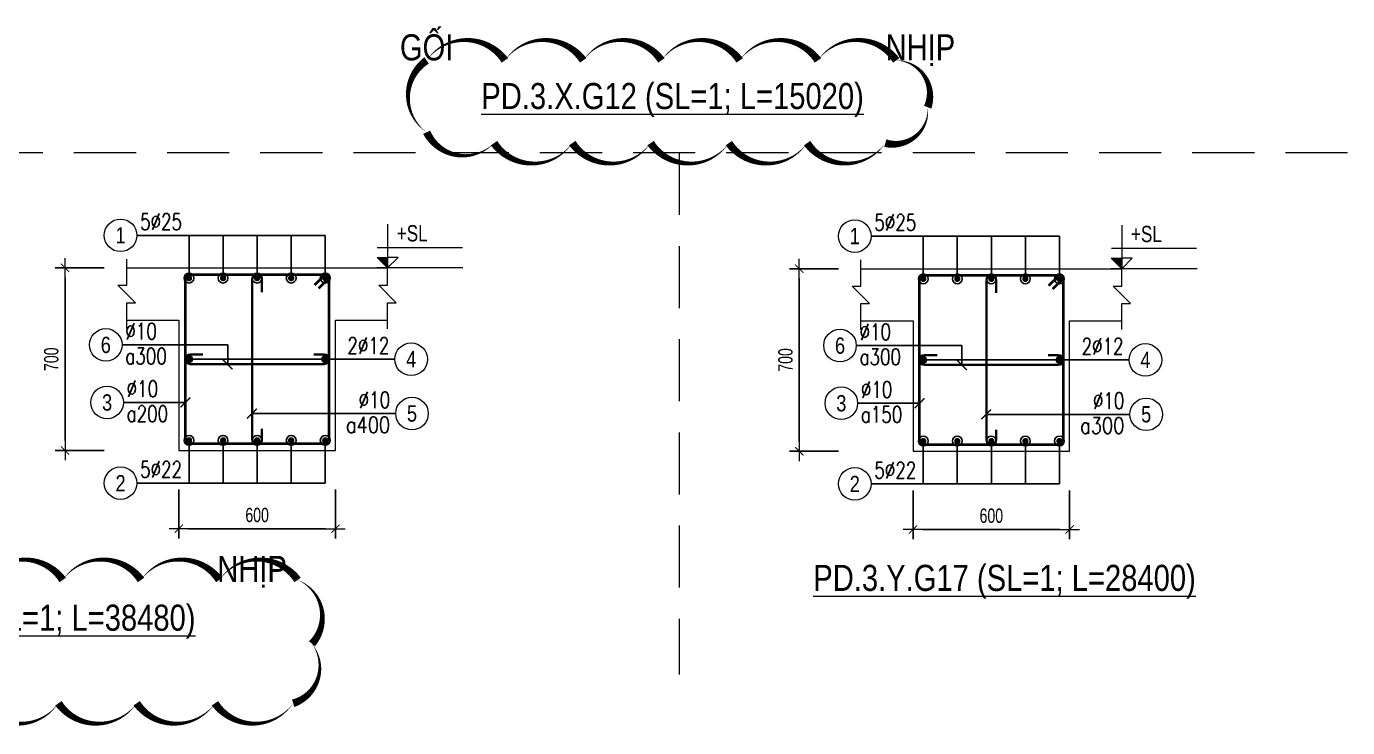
# Model space of a CAD drawing. Header units: millimetres. Extents: x 0 to 264070, y -218202 to 27271.
# Drawn here: x 237981 to 243045, y -201353 to -198664 of the extents above; entities that cross this region are included whole.
import ezdxf
from ezdxf.enums import TextEntityAlignment as Align

# ---------------------------------------------------------------- set-up
doc = ezdxf.new("R2010")
doc.units = ezdxf.units.MM
doc.header["$PDMODE"] = 3
doc.linetypes.add('HIDDEN2', pattern=[4.762499999999999, 3.175, -1.5875])
doc.layers.get('0').update_dxf_attribs({"lineweight": 20})
doc.layers.get('Defpoints').update_dxf_attribs({"color": 151, "lineweight": 9})
doc.layers.add('2020-08-27', color=3, linetype='Continuous', lineweight=20, plot=False)
for name, color, linetype, lineweight in [('NDC_S_ANNO', 7, 'Continuous', 20), ('NDC_S_CONTINUOUS', 3, 'Continuous', 20), ('NDC_S_DIM', 1, 'Continuous', 15), ('NDC_S_HIDDEN', 8, 'HIDDEN2', 13), ('NDC_S_REBAR', 4, 'Continuous', 35), ('NDC_S_STIRRUP', 4, 'Continuous', 40), ('NDC_S_TEXT SYMBOL', 7, 'Continuous', 20), ('NDC_S_THIN LINE', 8, 'Continuous', 9), ('NDC_S_VN TEXT', 7, 'Continuous', 20)]:
    doc.layers.add(name, color=color, linetype=linetype, lineweight=lineweight)
doc.styles.add('ARIAL', font='arial.ttf', dxfattribs={"width": 0.8})
doc.styles.add('NDC_ANNO', font='', dxfattribs={"width": 0.8})
doc.styles.add('NDC_DIM', font='', dxfattribs={"width": 0.75})
doc.styles.add('NDC_EN TXT', font='romans.shx', dxfattribs={"width": 0.8})
doc.styles.get('NDC_ANNO').set_extended_font_data('Dotum')
doc.styles.get('NDC_DIM').set_extended_font_data('Dotum')
doc.dimstyles.new('NDC_dim_25', dxfattribs={"dimscale": 25, "dimtxt": 2.2, "dimasz": 1.5, "dimexe": 1.5, "dimexo": 2.5, "dimgap": 1, "dimtad": 1, "dimdec": 0, "dimzin": 0, "dimdsep": 46, "dimtxsty": 'NDC_DIM', "dimblk": 'DIMMARK', "dimcen": 0.09, "dimdle": 1.2, "dimclrd": 1, "dimclre": 1, "dimclrt": 3, "dimadec": 0, "dimazin": 0, "dimtfac": 1, "dimtdec": 0, "dimtix": 1, "dimtofl": 0, "dimtmove": 0, "dimatfit": 3, "dimfxl": 6, "dimfxlon": 1, "dimtolj": 1, "dimtzin": 0, "dimarcsym": 0})

# ---------------------------------------------------------------- blocks, each defined once
blk = doc.blocks.new('kata_block_TD')
at = {"color": 6, "linetype": 'ByBlock', "lineweight": -2, "style": 'ARIAL', "width": 0.8}
blk.add_attdef('SECTDET2', text='', height=5, dxfattribs=at).set_placement((0, 7.970649532882817), align=Align.CENTER)
at = {"color": 0, "linetype": 'ByBlock', "lineweight": -2, "style": 'ARIAL', "width": 0.8}
blk.add_attdef('SECTDET1', text='', height=5, dxfattribs=at).set_placement((0, 1.470649532882817), align=Align.CENTER)
at = {"color": 3, "lineweight": 25, "style": 'ARIAL', "width": 0.8}
blk.add_attdef('SSCALE', text='', height=2.5, dxfattribs=at).set_placement((0, -3.998868953555331), align=Align.CENTER)
blk = doc.blocks.new('kata_block_CT')
at = {"layer": 'NDC_S_ANNO'}
blk.add_hatch(color=3, dxfattribs=at).paths.add_polyline_path([(0, 1.596954857557648), (-1.612010908633238, 1.596954857557648), (0, 0)])
at = {"layer": 'NDC_S_ANNO', "ltscale": 50}
h = blk.add_hatch(dxfattribs=at)
h.set_pattern_fill('ANSI31', color=256, scale=1.406250541793835, style=0)
h.set_pattern_definition([(45.00000000000001, (0, 5.456968210637569e-12), (-3.157122508925224, 3.157122508925225), [])])
h.paths.add_polyline_path([(0, 1.596954857557648), (0, 0), (1.612010908924276, 1.596954857557648)])
for p, q in [((-1.592704896858777, 3.140833880479477), (11.46947077315417, 3.140833880479477)), ((11.56125648126181, 5.456968210637569e-12), (-1.63869572513795, 5.456968210637569e-12))]:
    blk.add_line(p, q, dxfattribs=at)
for points in [[(0, 6.69495074864426), (0, 0)], [(0, 0), (-1.612010908924276, 1.596954857557648), (0, 1.596954857557648)], [(0, 0), (1.612010908924276, 1.596954857557648), (0, 1.596954857557648)]]:
    blk.add_lwpolyline(points, dxfattribs=at)
at = {"layer": 'NDC_S_ANNO', "color": 8, "ltscale": 50}
blk.add_lwpolyline([(0, 0), (-1.612010908633238, 1.596954857557648), (0, 1.596954857557648)], dxfattribs=at)
at = {"layer": 'NDC_S_TEXT SYMBOL', "color": 3, "style": 'NDC_ANNO', "width": 0.8}
blk.add_attdef('CT', (1.409564409346785, 4.068271311703938), '', height=2.5, dxfattribs=at)
blk = doc.blocks.new('DIMMARK')
at = {"layer": 'NDC_S_DIM', "color": 1}
blk.add_line((-1.5, 0), (1, 0), dxfattribs=at)
at = {"layer": 'NDC_S_DIM', "color": 2, "const_width": 0.1}
blk.add_lwpolyline([(-0.4242640687119285, -0.4242640687119285), (0.4242640687119285, 0.4242640687119285)], dxfattribs=at)
blk = doc.blocks.new('*D659')
at = {"layer": 'Defpoints', "color": 0, "transparency": 16777216}
for p in [(241379.5699531391, -200293.0467164765), (241979.5699531391, -200293.0467164765), (241979.5699531391, -200593.0467164765)]:
    blk.add_point(p, dxfattribs=at)
at = {"layer": 'NDC_S_DIM', "color": 1, "lineweight": -2, "transparency": 16777216}
for p, q in [((241379.5699531391, -200443.0467164765), (241379.5699531391, -200630.5467164765)), ((241979.5699531391, -200443.0467164765), (241979.5699531391, -200630.5467164765)), ((241417.0699531391, -200593.0467164765), (241942.0699531391, -200593.0467164765))]:
    blk.add_line(p, q, dxfattribs=at)
at = {"layer": 'NDC_S_DIM', "color": 1, "lineweight": -2, "transparency": 16777216, "xscale": 37.5, "yscale": 37.5, "zscale": 37.5, "rotation": 180}
blk.add_blockref('DIMMARK', (241379.5699531391, -200593.0467164765), dxfattribs=at)
at = {"layer": 'NDC_S_DIM', "color": 1, "lineweight": -2, "transparency": 16777216, "xscale": 37.5, "yscale": 37.5, "zscale": 37.5}
blk.add_blockref('DIMMARK', (241979.5699531391, -200593.0467164765), dxfattribs=at)
at = {"layer": 'NDC_S_DIM', "color": 3, "transparency": 16777216, "insert": (241679.5699531391, -200540.5467164765), "char_height": 55.00000000000001, "attachment_point": 5, "style": 'NDC_DIM'}
blk.add_mtext('\\A1;600', dxfattribs=at)
blk = doc.blocks.new('*D660')
at = {"layer": 'Defpoints', "color": 0, "transparency": 16777216}
for p in [(241449.2430776835, -199593.0467164765), (240943.2430776835, -200293.0467164765), (241449.2430776835, -200293.0467164765)]:
    blk.add_point(p, dxfattribs=at)
at = {"layer": 'NDC_S_DIM', "color": 1, "lineweight": -2, "transparency": 16777216}
for p, q in [((241093.2430776835, -199593.0467164765), (240905.7430776835, -199593.0467164765)), ((240943.2430776835, -199630.5467164765), (240943.2430776835, -200255.5467164765)), ((241093.2430776835, -200293.0467164765), (240905.7430776835, -200293.0467164765))]:
    blk.add_line(p, q, dxfattribs=at)
at = {"layer": 'NDC_S_DIM', "color": 1, "lineweight": -2, "transparency": 16777216, "xscale": 37.5, "yscale": 37.5, "zscale": 37.5}
for p, rotation in [((240943.2430776835, -199593.0467164765), 90), ((240943.2430776835, -200293.0467164765), 270)]:
    blk.add_blockref('DIMMARK', p, dxfattribs=dict(at, rotation=rotation))
at = {"layer": 'NDC_S_DIM', "color": 3, "transparency": 16777216, "insert": (240890.7430776835, -199943.0467164764), "char_height": 55.00000000000001, "attachment_point": 5, "rotation": 90, "style": 'NDC_DIM'}
blk.add_mtext('\\A1;700', dxfattribs=at)
blk = doc.blocks.new('kata_block_THEP')
at = {"layer": 'NDC_S_REBAR', "color": 0}
for p, q in [((-0.5, 0), (0.5, 0)), ((-0.3535533905960619, 0.353553390592424), (0.3535533905960619, -0.353553390592424)), ((0.3535533905960619, 0.353553390592424), (-0.3535533905960619, -0.353553390592424)), ((0, 0.5), (0, -0.5))]:
    blk.add_line(p, q, dxfattribs=at)
at = {"layer": 'NDC_S_REBAR', "color": 0, "const_width": 0.08333333333333334}
blk.add_lwpolyline([(-0.5, -1.818989403545856e-12, 1), (0.5000000000145519, -1.818989403545856e-12, 1), (-0.5, -1.818989403545856e-12, 1)], format="xyb", dxfattribs=at)
blk = doc.blocks.new('*U240')
blk.add_circle((-2.5, 0), 2.5)
at = {"layer": 'NDC_S_VN TEXT', "color": 3, "style": 'NDC_EN TXT', "width": 0.75}
blk.add_attdef('DK1', (0.5, 0.8455043070534884), '', height=2.5, dxfattribs=at)
at = {"layer": 'NDC_S_VN TEXT', "color": 7, "style": 'ARIAL', "width": 0.8}
blk.add_attdef('SH2', text='', height=2.5, dxfattribs=at).set_placement((-2.5, 0), align=Align.MIDDLE)
blk = doc.blocks.new('*U241')
blk.add_circle((-2.5, 0), 2.5)
at = {"layer": 'NDC_S_VN TEXT', "color": 3, "style": 'NDC_EN TXT', "width": 0.75}
for tag, p in [('DK1', (0.5, 0.8455043070534884)), ('KC1', (0.5, -2.972544307831413))]:
    blk.add_attdef(tag, p, '', height=2.5, dxfattribs=at)
at = {"layer": 'NDC_S_VN TEXT', "color": 7, "style": 'ARIAL', "width": 0.8}
blk.add_attdef('SH2', text='', height=2.5, dxfattribs=at).set_placement((-2.5, 0), align=Align.MIDDLE)
blk = doc.blocks.new('*U239')
blk.add_circle((2.5, 0), 2.5)
at = {"layer": 'NDC_S_VN TEXT', "color": 3, "style": 'NDC_EN TXT', "width": 0.75}
blk.add_attdef('DK2', text='', height=2.5, dxfattribs=at).set_placement((-0.85, 0.8455043070534884), align=Align.RIGHT)
at = {"layer": 'NDC_S_VN TEXT', "color": 7, "style": 'ARIAL', "width": 0.8}
blk.add_attdef('SH3', text='', height=2.5, dxfattribs=at).set_placement((2.5, 0), align=Align.MIDDLE)
blk = doc.blocks.new('*U321')
blk.add_circle((2.5, 0), 2.5)
at = {"layer": 'NDC_S_VN TEXT', "color": 3, "style": 'NDC_EN TXT'}
for tag, width, p in [('DK2', 0.75, (-0.85, 0.8455043070534884)), ('KC2', 0.8, (-0.85, -2.972544307831413))]:
    blk.add_attdef(tag, text='', height=2.5, dxfattribs=dict(at, width=width)).set_placement(p, align=Align.RIGHT)
at = {"layer": 'NDC_S_VN TEXT', "color": 7, "style": 'ARIAL', "width": 0.8}
blk.add_attdef('SH3', text='', height=2.5, dxfattribs=at).set_placement((2.5, 0), align=Align.MIDDLE)
blk = doc.blocks.new('*D663')
at = {"layer": 'Defpoints', "color": 0, "transparency": 16777216}
for p in [(238565.4931423595, -200290.2311353974), (239165.4931423595, -200290.2311353974), (239165.4931423595, -200590.2311353974)]:
    blk.add_point(p, dxfattribs=at)
at = {"layer": 'NDC_S_DIM', "color": 1, "lineweight": -2, "transparency": 16777216}
for p, q in [((238565.4931423595, -200440.2311353974), (238565.4931423595, -200627.7311353974)), ((239165.4931423595, -200440.2311353974), (239165.4931423595, -200627.7311353974)), ((238602.9931423595, -200590.2311353974), (239127.9931423595, -200590.2311353974))]:
    blk.add_line(p, q, dxfattribs=at)
at = {"layer": 'NDC_S_DIM', "color": 1, "lineweight": -2, "transparency": 16777216, "xscale": 37.5, "yscale": 37.5, "zscale": 37.5, "rotation": 180}
blk.add_blockref('DIMMARK', (238565.4931423595, -200590.2311353974), dxfattribs=at)
at = {"layer": 'NDC_S_DIM', "color": 1, "lineweight": -2, "transparency": 16777216, "xscale": 37.5, "yscale": 37.5, "zscale": 37.5}
blk.add_blockref('DIMMARK', (239165.4931423595, -200590.2311353974), dxfattribs=at)
at = {"layer": 'NDC_S_DIM', "color": 3, "transparency": 16777216, "insert": (238865.4931423595, -200537.7311353974), "char_height": 55.00000000000001, "attachment_point": 5, "style": 'NDC_DIM'}
blk.add_mtext('\\A1;600', dxfattribs=at)
blk = doc.blocks.new('*D664')
at = {"layer": 'Defpoints', "color": 0, "transparency": 16777216}
for p in [(238635.1662669038, -199590.2311353974), (238129.1662669038, -200290.2311353974), (238635.1662669038, -200290.2311353974)]:
    blk.add_point(p, dxfattribs=at)
at = {"layer": 'NDC_S_DIM', "color": 1, "lineweight": -2, "transparency": 16777216}
for p, q in [((238279.1662669038, -199590.2311353974), (238091.6662669038, -199590.2311353974)), ((238129.1662669038, -199627.7311353974), (238129.1662669038, -200252.7311353974)), ((238279.1662669038, -200290.2311353974), (238091.6662669038, -200290.2311353974))]:
    blk.add_line(p, q, dxfattribs=at)
at = {"layer": 'NDC_S_DIM', "color": 1, "lineweight": -2, "transparency": 16777216, "xscale": 37.5, "yscale": 37.5, "zscale": 37.5}
for p, rotation in [((238129.1662669038, -199590.2311353974), 90), ((238129.1662669038, -200290.2311353974), 270)]:
    blk.add_blockref('DIMMARK', p, dxfattribs=dict(at, rotation=rotation))
at = {"layer": 'NDC_S_DIM', "color": 3, "transparency": 16777216, "insert": (238076.6662669039, -199940.2311353973), "char_height": 55.00000000000001, "attachment_point": 5, "rotation": 90, "style": 'NDC_DIM'}
blk.add_mtext('\\A1;700', dxfattribs=at)

msp = doc.modelspace()

# ---------------------------------------------------------------- linework, layer by layer
at = {"layer": '2020-08-27'}
for points in [[(239515.1884718529, -198794.4558002338, 0, 30, -0.52056705), (239815.1884718529, -198794.4558002338, 0, 30, -0.52056705), (240115.1884718529, -198794.4558002338, 0, 30, -0.52056705), (240415.1884718529, -198794.4558002338, 0, 30, -0.52056705), (240715.1884718529, -198794.4558002338, 0, 30, -0.52056705), (241015.1884718529, -198794.4558002338, 0, 30, -0.52056705), (241315.1884718529, -198794.4558002338, 0, 30, -0.52056705), (241435.6391201764, -198974.0051519103, 0, 30, -0.52056705), (241273.424292901, -199111.7903246349, 0, 30, -0.52056705), (240973.424292901, -199111.7903246349, 0, 30, -0.52056705), (240673.424292901, -199111.7903246349, 0, 30, -0.52056705), (240373.424292901, -199111.7903246349, 0, 30, -0.52056705), (240073.424292901, -199111.7903246349, 0, 30, -0.52056705), (239773.424292901, -199111.7903246349, 0, 30, -0.52056705), (239515.1884718529, -199070.026145683, 0, 30, -0.52056705)], [(236620.5625869436, -200786.4046485273, 0, 30, -0.52056705), (236920.5625869436, -200786.4046485273, 0, 30, -0.52056705), (237220.5625869436, -200786.4046485273, 0, 30, -0.52056705), (237520.5625869436, -200786.4046485273, 0, 30, -0.52056705), (237820.5625869436, -200786.4046485273, 0, 30, -0.52056705), (238120.5625869436, -200786.4046485273, 0, 30, -0.52056705), (238420.5625869436, -200786.4046485273, 0, 30, -0.52056705), (238720.5625869436, -200786.4046485273, 0, 30, -0.52056705), (239020.5625869436, -200786.4046485273, 0, 30, -0.52056705), (239075.6698845988, -201031.2973508721, 0, 30, -0.52056705), (239003.8167346275, -201259.4442009008, 0, 30, -0.52056705), (238703.8167346275, -201259.4442009008, 0, 30, -0.52056705), (238403.8167346275, -201259.4442009008, 0, 30, -0.52056705), (238103.8167346275, -201259.4442009008, 0, 30, -0.52056705), (237803.8167346275, -201259.4442009008, 0, 30, -0.52056705), (237503.8167346275, -201259.4442009008, 0, 30, -0.52056705), (237203.8167346275, -201259.4442009008, 0, 30, -0.52056705), (236903.8167346275, -201259.4442009008, 0, 30, -0.52056705), (236620.5625869436, -201242.6983485847, 0, 30, -0.52056705), (236620.5625869436, -200942.6983485847, 0, 30, -0.52056705)]]:
    msp.add_lwpolyline(points, format="xyseb", close=True, dxfattribs=at)
at = {"layer": 'NDC_S_CONTINUOUS'}
for points in [[(238365.4931423595, -199590.2311353974), (238565.4931423595, -199590.2311353974), (238565.4931423595, -199590.2311353974), (239165.4931423595, -199590.2311353974), (239165.4931423595, -199590.2311353974), (239365.4931423595, -199590.2311353974)], [(241179.5699531391, -199593.0467164765), (241379.5699531391, -199593.0467164765), (241379.5699531391, -199593.0467164765), (241979.5699531391, -199593.0467164765), (241979.5699531391, -199593.0467164765), (242179.5699531391, -199593.0467164765)], [(238365.4931423595, -199790.2311353974), (238565.4931423595, -199790.2311353974), (238565.4931423595, -200290.2311353974), (239165.4931423595, -200290.2311353974), (239165.4931423595, -199790.2311353974), (239365.4931423595, -199790.2311353974)], [(241179.5699531391, -199793.0467164765), (241379.5699531391, -199793.0467164765), (241379.5699531391, -200293.0467164765), (241979.5699531391, -200293.0467164765), (241979.5699531391, -199793.0467164765), (242179.5699531391, -199793.0467164765)]]:
    msp.add_lwpolyline(points, dxfattribs=at)
at = {"layer": 'NDC_S_HIDDEN', "ltscale": 75}
for p, q in [((243044.9620485608, -199149.0592886331), (225114.3854869809, -199149.0592886331)), ((240483.4511111923, -199149.0592886331), (240483.4511111924, -201149.0592886306))]:
    msp.add_line(p, q, dxfattribs=at)
at = {"layer": 'NDC_S_REBAR'}
for points in [[(238883.8631844536, -199682.5758253307), (238883.8631844536, -199633.6626555208, 0.9999999999999999), (238846.9991844536, -199633.6626555208), (238846.9991844536, -200246.7991353973, 0.9999999999999999), (238883.8631844536, -200246.7991353973), (238883.8631844536, -200207.5422443885, -0.414213562)], [(241697.9399952333, -199685.3914064098), (241697.9399952333, -199636.4782365999, 0.9999999999999999), (241661.0759952332, -199636.4782365999), (241661.0759952332, -200249.6147164764, 0.9999999999999999), (241697.9399952333, -200249.6147164764), (241697.9399952333, -200210.3578254676, -0.414213562)], [(238657.8383121694, -199921.7991353974), (238608.9251423595, -199921.7991353974, 0.9999999999999999), (238608.9251423595, -199958.6631353974), (239122.0611423595, -199958.6631353974, 0.9999999999999999), (239122.0611423595, -199921.7991353974), (239082.8042513506, -199921.7991353974, -0.414213562)], [(241471.915122949, -199924.6147164765), (241423.0019531392, -199924.6147164765, 0.9999999999999999), (241423.0019531392, -199961.4787164765), (241936.1379531391, -199961.4787164765, 0.9999999999999999), (241936.1379531391, -199924.6147164765), (241896.8810621303, -199924.6147164765, -0.414213562)]]:
    msp.add_lwpolyline(points, format="xyb", dxfattribs=at)
at = {"layer": 'NDC_S_STIRRUP'}
for points in [[(239086.4931423595, -199655.2311353974), (239126.4931423595, -199615.2311353974, -0.414213562), (239140.4931423595, -199629.2311353974), (239140.4931423595, -200251.2311353974, -0.414213562), (239126.4931423595, -200265.2311353974), (238604.4931423595, -200265.2311353974, -0.414213562), (238590.4931423595, -200251.2311353974), (238590.4931423595, -199629.2311353974, -0.414213562), (238604.4931423595, -199615.2311353974), (239126.4931423595, -199615.2311353974, -0.414213562), (239140.4931423595, -199629.2311353974), (239100.4931423595, -199669.2311353974)], [(241900.5699531391, -199658.0467164765), (241940.5699531391, -199618.0467164765, -0.414213562), (241954.5699531391, -199632.0467164765), (241954.5699531391, -200254.0467164765, -0.414213562), (241940.5699531391, -200268.0467164765), (241418.5699531391, -200268.0467164765, -0.414213562), (241404.5699531391, -200254.0467164765), (241404.5699531391, -199632.0467164765, -0.414213562), (241418.5699531391, -199618.0467164765), (241940.5699531391, -199618.0467164765, -0.414213562), (241954.5699531391, -199632.0467164765), (241914.5699531391, -199672.0467164765)]]:
    msp.add_lwpolyline(points, format="xyb", dxfattribs=at)
at = {"layer": 'NDC_S_THIN LINE'}
for points in [[(238365.4931423595, -199823.5644687307), (238365.4931423595, -199723.5644687307), (238398.8264756928, -199723.5644687307), (238332.1598090262, -199656.897802064), (238365.4931423595, -199656.897802064), (238365.4931423595, -199556.897802064)], [(239365.4931423595, -199823.5644687307), (239365.4931423595, -199723.5644687307), (239398.8264756928, -199723.5644687307), (239332.1598090262, -199656.897802064), (239365.4931423595, -199656.897802064), (239365.4931423595, -199556.897802064)], [(241179.5699531391, -199826.3800498098), (241179.5699531391, -199726.3800498098), (241212.9032864725, -199726.3800498098), (241146.2366198058, -199659.7133831431), (241179.5699531392, -199659.7133831431), (241179.5699531392, -199559.7133831431)], [(242179.5699531391, -199826.3800498098), (242179.5699531391, -199726.3800498098), (242212.9032864725, -199726.3800498098), (242146.2366198058, -199659.7133831431), (242179.5699531392, -199659.7133831431), (242179.5699531392, -199559.7133831431)]]:
    msp.add_lwpolyline(points, dxfattribs=at)

# ---------------------------------------------------------------- block references
at = {"layer": 'NDC_S_REBAR', "xscale": 22, "yscale": 22, "zscale": 22}
for p in [(238604.4931423595, -199629.2311353974), (238734.9931423595, -199629.2311353974), (238865.4931423595, -199629.2311353974), (238995.9931423595, -199629.2311353974), (239126.4931423595, -199629.2311353974), (241549.0699531391, -199632.0467164765), (241679.5699531391, -199632.0467164765), (241810.0699531391, -199632.0467164765), (241940.5699531391, -199632.0467164765), (238604.4931423595, -199940.2311353974), (239126.4931423595, -199940.2311353974), (241940.5699531391, -199943.0467164765), (238604.4931423595, -200251.2311353974), (238734.9931423595, -200251.2311353974), (238865.4931423595, -200251.2311353974), (238995.9931423595, -200251.2311353974), (239126.4931423595, -200251.2311353974), (241549.0699531391, -200254.0467164765), (241679.5699531391, -200254.0467164765), (241810.0699531391, -200254.0467164765), (241940.5699531391, -200254.0467164765)]:
    msp.add_blockref('kata_block_THEP', p, dxfattribs=at)
at = {"layer": 'NDC_S_REBAR', "color": 3, "xscale": 22, "yscale": 22, "zscale": 22}
for p in [(241418.5699531391, -199632.0467164765), (241418.5699531391, -199943.0467164765), (241418.5699531391, -200254.0467164765)]:
    msp.add_blockref('kata_block_THEP', p, dxfattribs=at)
at = {"layer": 'NDC_S_THIN LINE', "xscale": 25, "yscale": 25, "zscale": 25}
for name, p, values in [('*U240', (238404.4931423595, -199465.2311353974), {'SH2': '1', 'DK1': '5%%c25'}), ('*U240', (241218.5699531391, -199468.0467164765), {'SH2': '1', 'DK1': '5%%c25'}), ('*U241', (238347.9931423595, -199885.2311353974), {'SH2': '6', 'DK1': '%%c10', 'KC1': 'a300'}), ('*U241', (241162.0699531391, -199888.0467164765), {'SH2': '6', 'DK1': '%%c10', 'KC1': 'a300'}), ('*U239', (239393.383386157, -199940.2311353974), {'SH3': '4', 'DK2': '2%%c12'}), ('*U239', (242207.4601969367, -199943.0467164765), {'SH3': '4', 'DK2': '2%%c12'}), ('*U241', (238352.9931423595, -200106.0518060069), {'SH2': '3', 'DK1': '%%c10', 'KC1': 'a200'}), ('*U321', (239396.5493412237, -200148.6982635767), {'SH3': '5', 'DK2': '%%c10', 'KC2': 'a400'}), ('*U241', (241167.0699531391, -200108.867387086), {'SH2': '3', 'DK1': '%%c10', 'KC1': 'a150'}), ('*U321', (242210.6261520034, -200151.5138446558), {'SH3': '5', 'DK2': '%%c10', 'KC2': 'a300'}), ('*U240', (238404.4931423595, -200415.2311353974), {'SH2': '2', 'DK1': '5%%c22'}), ('*U240', (241218.5699531391, -200418.0467164765), {'SH2': '2', 'DK1': '5%%c22'})]:
    msp.add_blockref(name, p, dxfattribs=at).add_auto_attribs(values)
at = {"layer": 'NDC_S_VN TEXT'}
ref = msp.add_blockref('kata_block_TD', (239515.1884718529, -198823.8687908914), dxfattribs=dict(at, xscale=20, yscale=20, zscale=20))
ref.add_attrib('SECTDET1', 'GỐI', dxfattribs={"layer": '0', "color": 0, "linetype": 'ByBlock', "lineweight": -2, "height": 100, "style": 'ARIAL', "width": 0.8}).set_placement((239515.1884718529, -198794.4558002338), align=Align.CENTER)
ref = msp.add_blockref('kata_block_TD', (241407.5493075728, -198823.8687908914), dxfattribs=dict(at, xscale=20, yscale=20, zscale=20))
ref.add_attrib('SECTDET1', 'NHỊP', dxfattribs={"layer": '0', "color": 0, "linetype": 'ByBlock', "lineweight": -2, "height": 100, "style": 'ARIAL', "width": 0.8}).set_placement((241407.5493075728, -198794.4558002338), align=Align.CENTER)
ref = msp.add_blockref('kata_block_TD', (240457.7688959322, -199010.5683074824), dxfattribs=dict(at, xscale=20, yscale=20, zscale=20))
ref.add_attrib('SECTDET1', '%%uPD.3.X.G12 (SL=1; L=15020)', dxfattribs={"layer": '0', "color": 0, "linetype": 'ByBlock', "lineweight": -2, "height": 100, "style": 'ARIAL', "width": 0.8}).set_placement((240457.7688959322, -198981.1553168248), align=Align.CENTER)
at = {"layer": 'NDC_S_VN TEXT', "xscale": 25, "yscale": 25, "zscale": 25}
for p in [(239365.4931423595, -199590.2311353974), (242179.5699531391, -199593.0467164765)]:
    msp.add_blockref('kata_block_CT', p, dxfattribs=at).add_auto_attribs({'CT': '+SL'})
at = {"layer": 'NDC_S_VN TEXT'}
ref = msp.add_blockref('kata_block_TD', (238846.0383702042, -200823.8687908891), dxfattribs=dict(at, xscale=20, yscale=20, zscale=20))
ref.add_attrib('SECTDET1', 'NHỊP', dxfattribs={"layer": '0', "color": 0, "linetype": 'ByBlock', "lineweight": -2, "height": 100, "style": 'ARIAL', "width": 0.8}).set_placement((238846.0383702042, -200794.4558002315), align=Align.CENTER)
ref = msp.add_blockref('kata_block_TD', (241730.162709384, -200857.9523634135), dxfattribs=dict(at, xscale=20, yscale=20, zscale=20))
ref.add_attrib('SECTDET1', '%%uPD.3.Y.G17 (SL=1; L=28400)', dxfattribs={"layer": '0', "color": 0, "linetype": 'ByBlock', "lineweight": -2, "height": 100, "style": 'ARIAL', "width": 0.8}).set_placement((241730.162709384, -200828.5393727558), align=Align.CENTER)
ref = msp.add_blockref('kata_block_TD', (237896.2579585636, -201010.5683074801), dxfattribs=dict(at, xscale=20, yscale=20, zscale=20))
ref.add_attrib('SECTDET1', '%%uPD.3.X.G18 (SL=1; L=38480)', dxfattribs={"layer": '0', "color": 0, "linetype": 'ByBlock', "lineweight": -2, "height": 100, "style": 'ARIAL', "width": 0.8}).set_placement((237896.2579585636, -200981.1553168225), align=Align.CENTER)

# ---------------------------------------------------------------- dimensions: what is measured, and where the dimension line sits
at = {"layer": 'NDC_S_DIM'}
for base, p1, p2, picture, middle in [((238129.1662669038, -200290.2311353974), (238635.1662669038, -199590.2311353974), (238635.1662669038, -200290.2311353974), '*D664', (238076.6662669039, -199940.2311353973)), ((240943.2430776835, -200293.0467164765), (241449.2430776835, -199593.0467164765), (241449.2430776835, -200293.0467164765), '*D660', (240890.7430776835, -199943.0467164764))]:
    dim = msp.add_linear_dim(base=base, p1=p1, p2=p2, angle=270, dimstyle='NDC_dim_25', dxfattribs=at)
    dim.commit()
    dim.dimension.update_dxf_attribs({"geometry": picture, "text_midpoint": middle})
for base, p1, p2, picture, middle in [((239165.4931423595, -200590.2311353974), (238565.4931423595, -200290.2311353974), (239165.4931423595, -200290.2311353974), '*D663', (238865.4931423595, -200537.7311353974)), ((241979.5699531391, -200593.0467164765), (241379.5699531391, -200293.0467164765), (241979.5699531391, -200293.0467164765), '*D659', (241679.5699531391, -200540.5467164765))]:
    dim = msp.add_linear_dim(base=base, p1=p1, p2=p2, dimstyle='NDC_dim_25', dxfattribs=at)
    dim.commit()
    dim.dimension.update_dxf_attribs({"geometry": picture, "text_midpoint": middle})

# ---------------------------------------------------------------- leaders
at = {"layer": 'NDC_S_THIN LINE'}
for points, override in [([(238604.4931423595, -199629.2311353974), (238604.4931423595, -199465.2311353974), (238404.4931423595, -199465.2311353974)], {"dimldrblk": 'DotBlank'}), ([(238734.9931423595, -199629.2311353974), (238734.9931423595, -199465.2311353974), (238404.4931423595, -199465.2311353974)], {"dimldrblk": 'DotBlank'}), ([(238865.4931423595, -199629.2311353974), (238865.4931423595, -199465.2311353974), (238404.4931423595, -199465.2311353974)], {"dimldrblk": 'DotBlank'}), ([(238995.9931423595, -199629.2311353974), (238995.9931423595, -199465.2311353974), (238404.4931423595, -199465.2311353974)], {"dimldrblk": 'DotBlank'}), ([(239126.4931423595, -199629.2311353974), (239126.4931423595, -199465.2311353974), (238404.4931423595, -199465.2311353974)], {"dimldrblk": 'DotBlank'}), ([(241418.5699531391, -199632.0467164765), (241418.5699531391, -199468.0467164765), (241218.5699531391, -199468.0467164765)], {"dimldrblk": 'DotBlank'}), ([(241549.0699531391, -199632.0467164765), (241549.0699531391, -199468.0467164765), (241218.5699531391, -199468.0467164765)], {"dimldrblk": 'DotBlank'}), ([(241679.5699531391, -199632.0467164765), (241679.5699531391, -199468.0467164765), (241218.5699531391, -199468.0467164765)], {"dimldrblk": 'DotBlank'}), ([(241810.0699531391, -199632.0467164765), (241810.0699531391, -199468.0467164765), (241218.5699531391, -199468.0467164765)], {"dimldrblk": 'DotBlank'}), ([(241940.5699531391, -199632.0467164765), (241940.5699531391, -199468.0467164765), (241218.5699531391, -199468.0467164765)], {"dimldrblk": 'DotBlank'}), ([(238752.8264756928, -199960.2311353974), (238752.8264756928, -199885.2311353974), (238347.9931423595, -199885.2311353974)], {"dimldrblk": 'ArchTick'}), ([(241566.9032864725, -199963.0467164765), (241566.9032864725, -199888.0467164765), (241162.0699531391, -199888.0467164765)], {"dimldrblk": 'ArchTick'}), ([(238604.4931423595, -199940.2311353974), (239132.4931423595, -199940.2311353974)], {"dimasz": 1, "dimldrblk": 'DotBlank'}), ([(239126.4931423595, -199940.2311353974), (238604.4931423595, -199940.2311353974)], {"dimasz": 1, "dimldrblk": 'DotBlank'}), ([(239126.4931423595, -199940.2311353974), (239393.383386157, -199940.2311353974)], {"dimldrblk": 'DotSmall'}), ([(241418.5699531391, -199943.0467164765), (241946.5699531391, -199943.0467164765)], {"dimasz": 1, "dimldrblk": 'DotBlank'}), ([(241940.5699531391, -199943.0467164765), (241418.5699531391, -199943.0467164765)], {"dimasz": 1, "dimldrblk": 'DotBlank'}), ([(241940.5699531391, -199943.0467164765), (242207.4601969367, -199943.0467164765)], {"dimldrblk": 'DotSmall'}), ([(238590.4931423595, -200106.0518060069), (238352.9931423595, -200106.0518060069)], {"dimldrblk": 'ArchTick'}), ([(241404.5699531391, -200108.867387086), (241167.0699531391, -200108.867387086)], {"dimldrblk": 'ArchTick'}), ([(238845.4931423596, -200148.6982635767), (239396.5493412237, -200148.6982635767)], {"dimldrblk": 'ArchTick'}), ([(241659.5699531392, -200151.5138446558), (242210.6261520034, -200151.5138446558)], {"dimldrblk": 'ArchTick'}), ([(238604.4931423595, -200251.2311353974), (238604.4931423595, -200415.2311353974), (238404.4931423595, -200415.2311353974)], {"dimldrblk": 'DotBlank'}), ([(238734.9931423595, -200251.2311353974), (238734.9931423595, -200415.2311353974), (238404.4931423595, -200415.2311353974)], {"dimldrblk": 'DotBlank'}), ([(238865.4931423595, -200251.2311353974), (238865.4931423595, -200415.2311353974), (238404.4931423595, -200415.2311353974)], {"dimldrblk": 'DotBlank'}), ([(238995.9931423595, -200251.2311353974), (238995.9931423595, -200415.2311353974), (238404.4931423595, -200415.2311353974)], {"dimldrblk": 'DotBlank'}), ([(239126.4931423595, -200251.2311353974), (239126.4931423595, -200415.2311353974), (238404.4931423595, -200415.2311353974)], {"dimldrblk": 'DotBlank'}), ([(241418.5699531391, -200254.0467164765), (241418.5699531391, -200418.0467164765), (241218.5699531391, -200418.0467164765)], {"dimldrblk": 'DotBlank'}), ([(241549.0699531391, -200254.0467164765), (241549.0699531391, -200418.0467164765), (241218.5699531391, -200418.0467164765)], {"dimldrblk": 'DotBlank'}), ([(241679.5699531391, -200254.0467164765), (241679.5699531391, -200418.0467164765), (241218.5699531391, -200418.0467164765)], {"dimldrblk": 'DotBlank'}), ([(241810.0699531391, -200254.0467164765), (241810.0699531391, -200418.0467164765), (241218.5699531391, -200418.0467164765)], {"dimldrblk": 'DotBlank'}), ([(241940.5699531391, -200254.0467164765), (241940.5699531391, -200418.0467164765), (241218.5699531391, -200418.0467164765)], {"dimldrblk": 'DotBlank'})]:
    msp.add_leader(points, dimstyle='NDC_dim_25', override=override, dxfattribs=at)

doc.saveas('drawing.dxf')
